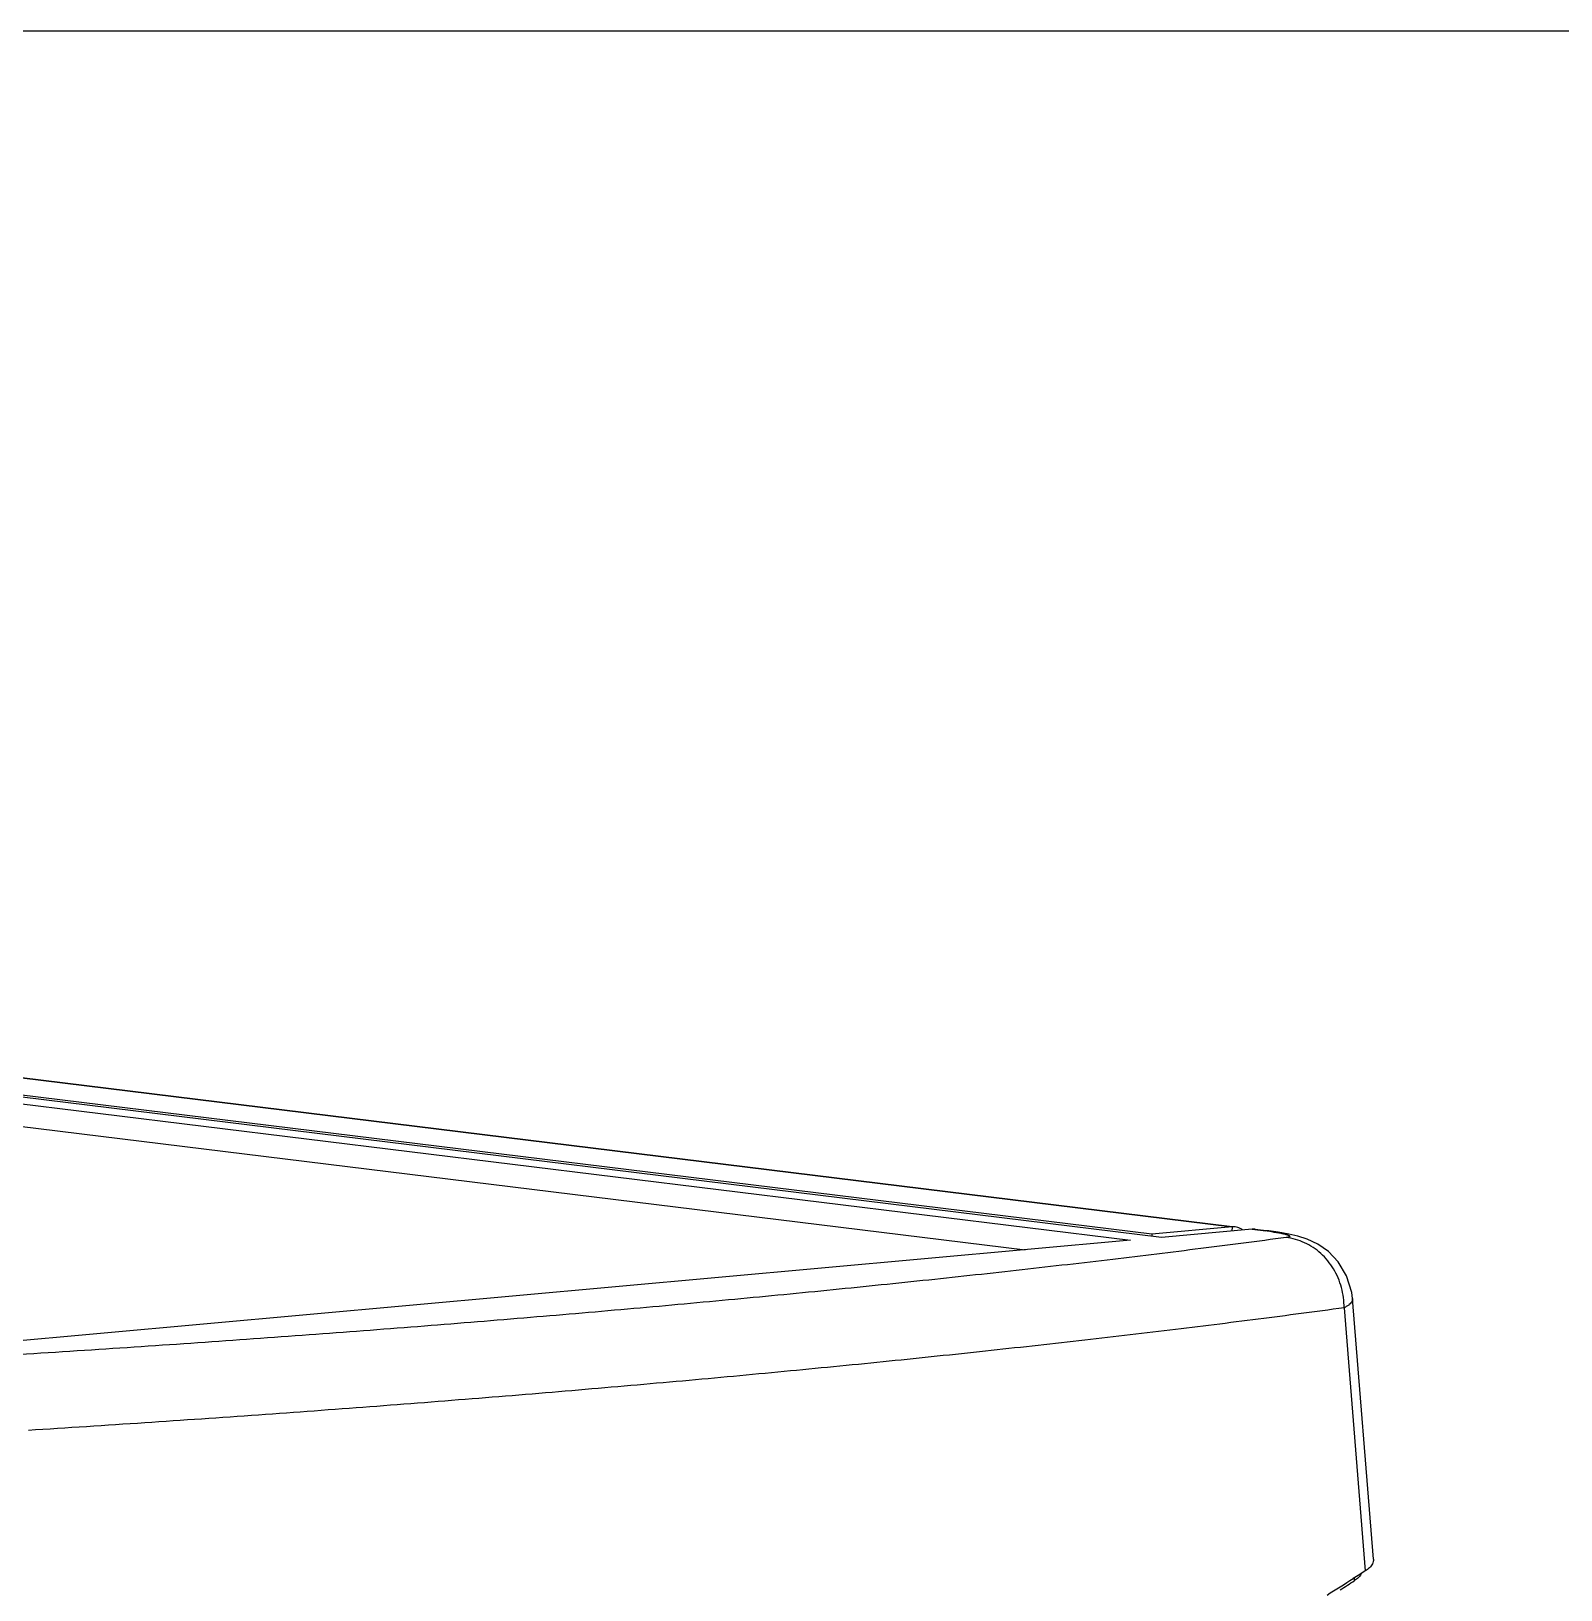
# Model space of a CAD drawing. Header units: millimetres. Extents: x -25 to 785, y -3301 to -3016.
# Drawn here: x 84.3 to 151.4, y -3089.1 to -3020.8 of the extents above; entities that cross this region are included whole.
import ezdxf

# ---------------------------------------------------------------- set-up
doc = ezdxf.new("R2010")
doc.units = ezdxf.units.MM

# ---------------------------------------------------------------- blocks, each defined once
blk = doc.blocks.new('*u2')
at = {"color": 7}
for p, q in [((-10.989, 82.236), (67.366, 72.601)), ((68.725, 72.724), (-9.629, 82.359)), ((68.299, 72.874), (-8.284, 82.292)), ((-4.762, 82.611), (71.821, 73.194)), ((-4.63, 82.609), (71.823, 73.208)), ((-10.97, 81.248), (62.752, 72.182)), ((71.821, 73.194), (68.299, 72.874)), ((71.821, 73.194), (71.815, 73.004)), ((71.954, 73.192), (71.821, 73.194)), ((67.366, 72.601), (14.17, 67.778)), ((68.299, 72.874), (68.303, 72.776)), ((72.707, 73.085), (68.725, 72.724)), ((72.839, 73.083), (72.707, 73.085)), ((72.707, 73.085), (73.295, 73.013)), ((72.839, 73.083), (73.428, 73.011)), ((73.427, 73.011), (73.295, 73.013)), ((73.845, 72.954), (73.427, 73.011)), ((74.306, 72.875), (73.845, 72.954)), ((78.026, 58.61), (77.105, 70.041)), ((76.731, 69.636), (77.662, 58.103)), ((77.346, 57.901), (77.134, 57.766)), ((77.191, 57.67), (77.192, 57.818)), ((77.554, 58.034), (77.346, 57.901)), ((77.662, 58.103), (77.554, 58.034))]:
    blk.add_line(p, q, dxfattribs=at)
blk.add_lwpolyline([(77.105, 70.04), (77.072, 70.306), (76.844, 71.048), (76.48, 71.65), (76.044, 72.105), (75.582, 72.43), (75.121, 72.65), (74.705, 72.784), (74.306, 72.875)], dxfattribs=at)
for centre, radius, start, end in [((71.845, 72.479), 0.723, 55.72724, 62.35471), ((71.812, 72.429), 0.782, 53.84023, 55.78275), ((71.593, 59.122), 13.994, 81.98433, 83.01161), ((-60.652, 274.369), 256.714, 302.15778, 302.46114), ((-59.536, 271.418), 253.737, 302.43664, 302.60573)]:
    blk.add_arc(centre, radius, start, end, dxfattribs=at)
for points, start_tangent, end_tangent in [([(72.18, 73.119), (72.174, 73.122), (71.954, 73.191)], (-0.886316, 0.463082), (-0.991544, 0.129769)), ([(74.19, 72.721), (70.447, 72.235), (66.588, 71.763), (62.614, 71.304), (58.525, 70.858), (54.324, 70.426), (50.01, 70.008), (45.584, 69.603), (41.047, 69.212), (36.399, 68.834), (31.642, 68.471), (26.777, 68.121), (21.803, 67.786), (16.723, 67.464)], (-0.991201, -0.132366), (-0.998128, -0.061153)), ([(73.544, 72.98), (73.659, 72.963), (73.767, 72.946), (73.867, 72.929)], (0.990169, -0.13988), (0.984477, -0.175513)), ([(73.867, 72.929), (73.958, 72.912), (74.041, 72.895), (74.115, 72.878), (74.18, 72.861), (74.234, 72.845), (74.278, 72.829), (74.312, 72.814), (74.334, 72.8), (74.346, 72.786), (74.347, 72.773), (74.337, 72.76), (74.317, 72.749), (74.285, 72.739), (74.243, 72.729), (74.19, 72.721)], (0.984477, -0.175513), (-0.991201, -0.132362)), ([(76.731, 69.636), (76.619, 70.526), (76.268, 71.346), (75.711, 72.022), (74.997, 72.495), (74.19, 72.721)], (0.013169, 0.999913), (-0.993586, 0.113082)), ([(77.105, 70.04), (77.104, 70.003), (77.083, 69.929), (77.035, 69.855), (76.96, 69.781), (76.858, 69.708), (76.731, 69.636)], (0.07973, -0.996816), (-0.892386, -0.451273)), ([(76.731, 69.636), (72.972, 69.141), (69.097, 68.659), (65.107, 68.191), (61.003, 67.736), (56.784, 67.295), (52.452, 66.867), (48.008, 66.453), (43.453, 66.053), (38.787, 65.666), (34.01, 65.294), (29.125, 64.935), (24.131, 64.591), (19.031, 64.26)], (-0.990935, -0.134341), (-0.998039, -0.0626)), ([(77.846, 58.236), (77.662, 58.103)], (-0.747548, -0.664208), (-0.84242, -0.538821)), ([(78.019, 58.61), (77.977, 58.404), (77.846, 58.236)], (0.038922, -0.999242), (-0.747548, -0.664208)), ([(77.427, 57.871), (77.364, 57.803), (77.191, 57.67)], (-0.623184, -0.782075), (-0.842397, -0.538857)), ([(77.492, 57.981), (77.473, 57.94), (77.427, 57.871)], (-0.374699, -0.927147), (-0.623184, -0.782075))]:
    blk.add_spline(points, degree=3, dxfattribs=dict(at, start_tangent=start_tangent, end_tangent=end_tangent))
blk = doc.blocks.new('u5')
at = {"layer": 'Defpoints', "color": 2}
blk.add_lwpolyline([(0, 251.272), (-179.665, 251.272), (-179.665, 0), (0, 0)], close=True, dxfattribs=at)
at = {"zscale": 0.8}
blk.add_blockref('*u2', (-89.832, 125.636), dxfattribs=at)

msp = doc.modelspace()

# ---------------------------------------------------------------- block references
msp.add_blockref('u5', (154.947, -3272.04))

doc.saveas('drawing.dxf')
